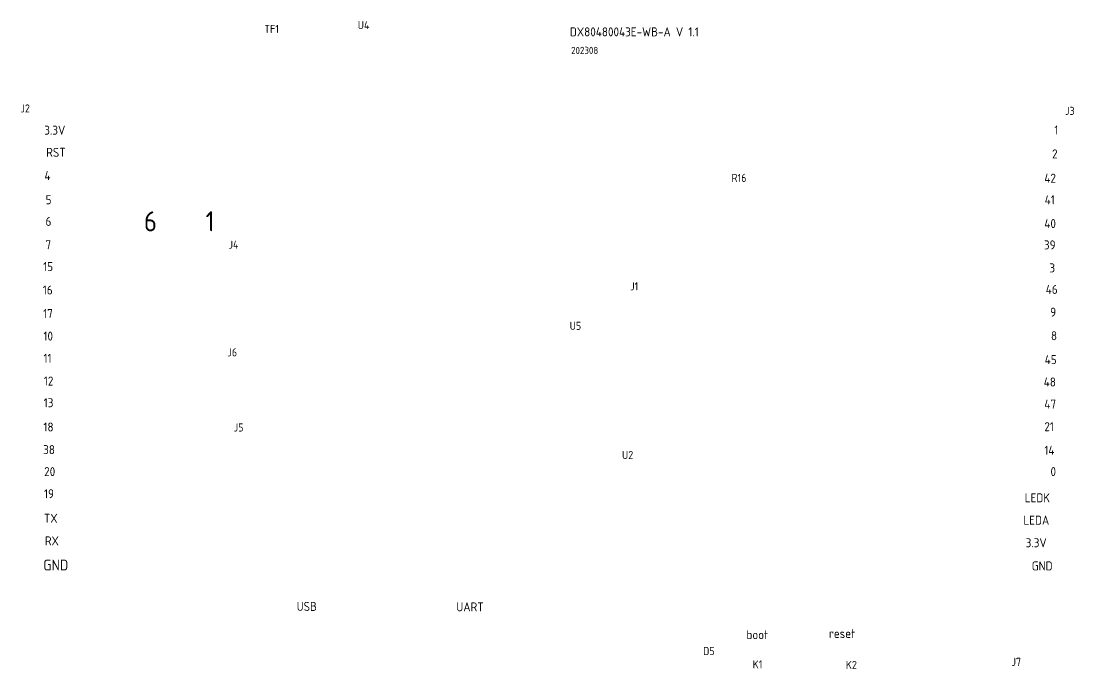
# Model space of a CAD drawing. Header units: millimetres. Extents: x 3623 to 5754, y 1306 to 2007.
# Drawn here: x 5637.4 to 5754.5, y 1327.8 to 1399.8 of the extents above; entities that cross this region are included whole.
import ezdxf

# ---------------------------------------------------------------- set-up
doc = ezdxf.new("R2010")
doc.units = ezdxf.units.MM
doc.header["$LTSCALE"] = 0.1
doc.layers.add('FPC', color=11, linetype='Continuous')
doc.layers.add('TOPOVERLAY', color=2, linetype='Continuous')
doc.styles.get("Standard").update_dxf_attribs({"font": 'isocp2.shx', "bigfont": 'AllInOneBig.shx'})

msp = doc.modelspace()

# ---------------------------------------------------------------- texts
at = {"layer": 'FPC', "color": 4, "char_height": 2.227, "width": 1.25861, "attachment_point": 9}
for s, insert in [('6', (5652.516, 1376.443)), ('1', (5658.922, 1376.451))]:
    msp.add_mtext(s, dxfattribs=dict(at, insert=insert))
at = {"layer": 'TOPOVERLAY'}
for s, height, p in [('TF1', 0.9, (5664.448, 1398.508)), ('U4', 0.9, (5674.832, 1398.934)), ('DX80480043E-WB-A V 1.1', 1, (5698.418, 1398.132)), ('202308', 0.8, (5698.555, 1396.171)), ('J2', 0.9, (5637.348, 1389.669)), ('J3', 0.9, (5753.467, 1389.399)), ('3.3V', 1, (5639.988, 1387.2)), ('1', 1, (5752.261, 1387.22)), ('RST', 1, (5640.201, 1384.736)), ('2', 1, (5752.022, 1384.563)), ('4', 1, (5640.008, 1382.14)), ('R16', 0.9, (5716.386, 1381.947)), ('42', 1, (5751.159, 1381.861)), ('5', 1, (5640.14, 1379.458)), ('41', 1, (5751.199, 1379.458)), ('6', 1, (5640.13, 1377.055)), ('40', 1, (5751.159, 1376.816)), ('7', 1, (5640.115, 1374.459)), ('J4', 0.9, (5660.475, 1374.52)), ('39', 1, (5751.113, 1374.444)), ('15', 1, (5639.861, 1372.031)), ('3', 1, (5751.722, 1371.883)), ('J1', 0.9, (5705.124, 1369.887)), ('16', 1, (5639.825, 1369.425)), ('46', 1, (5751.316, 1369.491)), ('17', 1, (5639.861, 1366.809)), ('9', 1, (5751.809, 1366.961)), ('U5', 0.9, (5698.388, 1365.493)), ('10', 1, (5639.891, 1364.299)), ('8', 1, (5751.895, 1364.34)), ('11', 1, (5639.901, 1361.83)), ('J6', 0.9, (5660.348, 1362.541)), ('45', 1, (5751.199, 1361.683)), ('12', 1, (5639.937, 1359.3)), ('48', 1, (5751.093, 1359.194)), ('13', 1, (5639.922, 1356.887)), ('47', 1, (5751.159, 1356.735)), ('18', 1, (5639.891, 1354.185)), ('J5', 0.9, (5661.055, 1354.185)), ('21', 1, (5751.159, 1354.225)), ('38', 1, (5639.861, 1351.67)), ('U2', 0.9, (5704.206, 1351.127)), ('14', 1, (5751.159, 1351.599)), ('20', 1, (5639.978, 1349.227)), ('0', 1, (5751.844, 1349.227)), ('19', 1, (5639.957, 1346.768)), ('LEDK', 1, (5748.979, 1346.311)), ('TX', 1, (5639.947, 1344.035)), ('LEDA', 1, (5748.827, 1343.822)), ('RX', 1, (5640.054, 1341.525)), ('3.3V', 1, (5749.086, 1341.312)), ('GND', 1.2, (5639.878, 1338.732)), ('GND', 1, (5749.762, 1338.736)), ('USB', 1, (5668.045, 1334.236)), ('UART', 1, (5685.794, 1334.18)), ('boot', 1, (5718.044, 1331.091)), ('reset', 1, (5727.222, 1331.228)), ('D5', 0.9, (5713.223, 1329.318)), ('K1', 0.9, (5718.74, 1327.835)), ('K2', 0.9, (5729.098, 1327.779)), ('J7', 0.9, (5747.515, 1328.117))]:
    msp.add_text(s, height=height, dxfattribs=at).set_placement(p)

doc.saveas('drawing.dxf')
